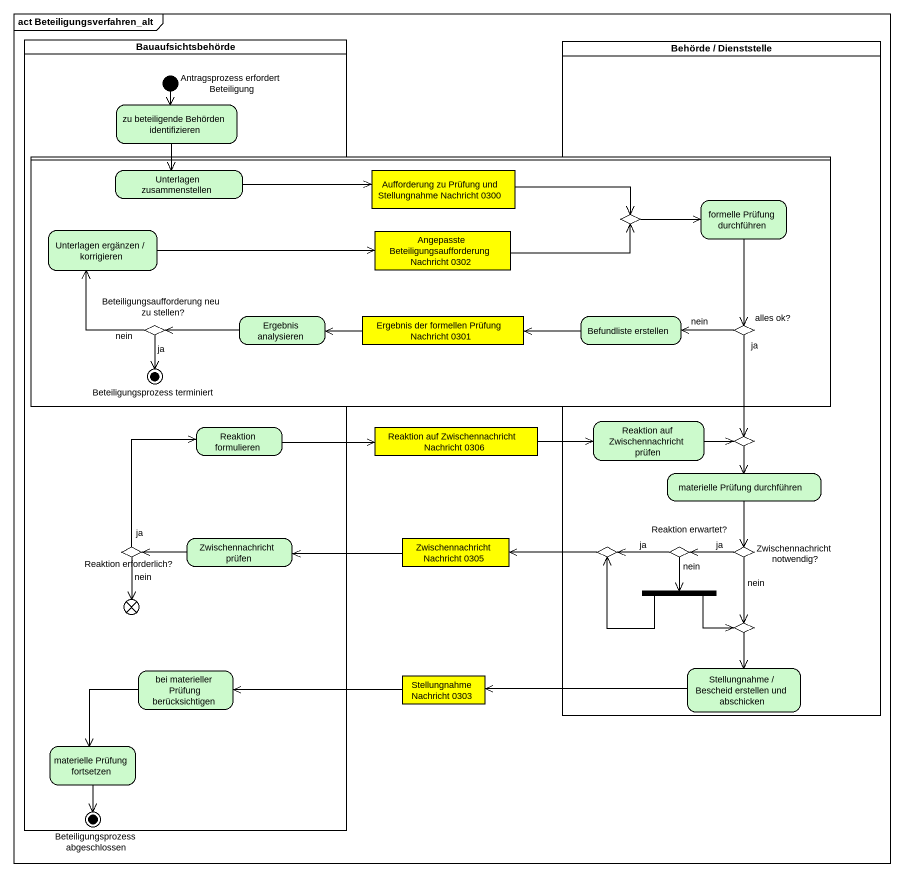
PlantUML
@startuml
mainframe act Beteiligungsverfahren_alt
hide empty description
state Bauaufsichtsbehörde <<partition>> {
  state "Antragsprozess erfordert Beteiligung" as Antragsprozess_erfordert <<start>>
  state "zu beteiligende Behörden identifizieren" as zu_beteiligende_Behörden #CCFACC
  state "Reaktion formulieren" as Reaktion_formulieren #CCFACC
  state "Reaktion erforderlich?" as Reaktion_erforderlich <<choice>>
  state "Zwischennachricht prüfen" as Zwischennachricht_prüfen #CCFACC
  state flowfinal1 <<end>>
  state "bei materieller Prüfung berücksichtigen" as bei_materieller_Prüfung #CCFACC
  state "materielle Prüfung fortsetzen" as materielle_Prüfung_2 #CCFACC
  state "Beteiligungsprozess abgeschlossen" as Beteiligungsprozess_2 <<end>>
}
state "Behörde / Dienststelle" as Behörde_Dienststelle <<partition>> {
  state "Reaktion auf Zwischennachricht prüfen" as Reaktion_auf_2 #CCFACC
  state choice2 <<choice>>
  state "materielle Prüfung durchführen" as materielle_Prüfung #CCFACC
  state choice3 <<choice>>
  state "Reaktion erwartet?" as Reaktion_erwartet <<choice>>
  state "Zwischennachricht notwendig?" as Zwischennachricht_notwendig <<choice>>
  state fork1 <<fork>>
  state choice4 <<choice>>
  state "Stellungnahme / Bescheid erstellen und abschicken" as Stellungnahme_Bescheid #CCFACC
}
state " " as lane1 <<partition>> {
  state "Unterlagen zusammenstellen" as Unterlagen_zusammenstellen #CCFACC
  state "Aufforderung zu Prüfung und Stellungnahme Nachricht 0300" as Aufforderung_zu_Prüfung_und <<object>> #FFFF00
  state "formelle Prüfung durchführen" as formelle_Prüfung_durchführen #CCFACC
  state "Unterlagen ergänzen / korrigieren" as Unterlagen_ergänzen #CCFACC
  state "Angepasste Beteiligungsaufforderung Nachricht 0302" as Angepasste <<object>> #FFFF00
  state choice1 <<choice>>
  state "Beteiligungsaufforderung neu zu stellen?" as Beteiligungsaufforderung <<choice>>
  state "Ergebnis analysieren" as Ergebnis_analysieren #CCFACC
  state "Ergebnis der formellen Prüfung Nachricht 0301" as Ergebnis_der_formellen <<object>> #FFFF00
  state "Befundliste erstellen" as Befundliste_erstellen #CCFACC
  state "alles ok?" as alles_ok <<choice>>
  state "Beteiligungsprozess terminiert" as Beteiligungsprozess <<end>>
}
state "Reaktion auf Zwischennachricht Nachricht 0306" as Reaktion_auf <<object>> #FFFF00
state "Zwischennachricht Nachricht 0305" as Zwischennachricht_Nachricht <<object>> #FFFF00
state "Stellungnahme Nachricht 0303" as Stellungnahme_Nachricht_0303 <<object>> #FFFF00
Antragsprozess_erfordert --> zu_beteiligende_Behörden
zu_beteiligende_Behörden --> Unterlagen_zusammenstellen
Unterlagen_zusammenstellen -right-> Aufforderung_zu_Prüfung_und
Aufforderung_zu_Prüfung_und -right-> choice1
formelle_Prüfung_durchführen --> alles_ok
Unterlagen_ergänzen -right-> Angepasste
Angepasste -right-> choice1
choice1 -right-> formelle_Prüfung_durchführen
Beteiligungsaufforderung -up-> Unterlagen_ergänzen : nein
Beteiligungsaufforderung --> Beteiligungsprozess : ja
Ergebnis_analysieren -left-> Beteiligungsaufforderung
Ergebnis_der_formellen -left-> Ergebnis_analysieren
Befundliste_erstellen -left-> Ergebnis_der_formellen
alles_ok -left-> Befundliste_erstellen : nein
alles_ok --> choice2 : ja
Reaktion_formulieren -right-> Reaktion_auf
Reaktion_auf -right-> Reaktion_auf_2
Reaktion_auf_2 -right-> choice2
choice2 --> materielle_Prüfung
materielle_Prüfung --> Zwischennachricht_notwendig
Reaktion_erforderlich -up-> Reaktion_formulieren : ja
Reaktion_erforderlich --> flowfinal1 : nein
Zwischennachricht_prüfen -left-> Reaktion_erforderlich
Zwischennachricht_Nachricht -left-> Zwischennachricht_prüfen
choice3 -left-> Zwischennachricht_Nachricht
Reaktion_erwartet -left-> choice3 : ja
Reaktion_erwartet --> fork1 : nein
Zwischennachricht_notwendig -left-> Reaktion_erwartet : ja
Zwischennachricht_notwendig --> choice4 : nein
fork1 -left-> choice3
fork1 -right-> choice4
choice4 --> Stellungnahme_Bescheid
bei_materieller_Prüfung --> materielle_Prüfung_2
Stellungnahme_Bescheid -left-> Stellungnahme_Nachricht_0303
Stellungnahme_Nachricht_0303 -left-> bei_materieller_Prüfung
materielle_Prüfung_2 --> Beteiligungsprozess_2
@enduml
